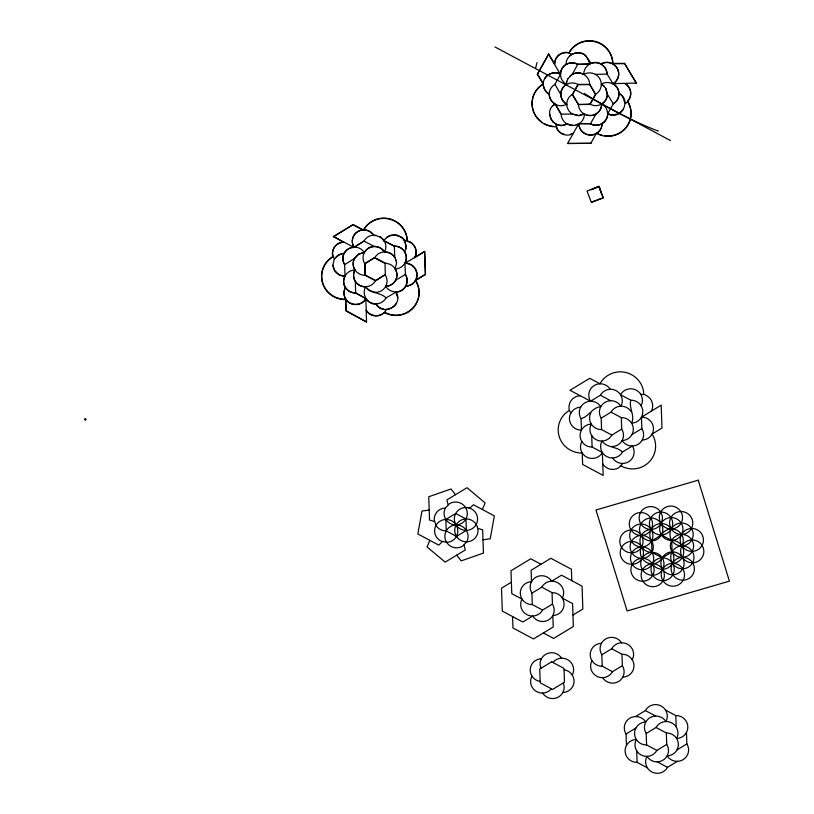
<?xml version="1.0" encoding="UTF-8"?>
<svg xmlns="http://www.w3.org/2000/svg" width="814" height="814" viewBox="0 0 814 814"><rect width="100%" height="100%" fill="white"/><g stroke="black" fill="none" stroke-linecap="round" stroke-linejoin="round"><path stroke-width="1.22" d="M344.933 276.322L339.062 274.939L334.666 270.848L332.906 265.171L334.33 259.188L332.519 253.714A11.64 11.437 14.4 0 1 343.742 241.972L343.661 242.328A11.64 11.437 14.4 0 0 332.427 254.07L332.529 257.143A23.291 22.884 14.4 0 0 345.624 299.583L346.021 311.029L366.544 321.978L346.113 310.673L345.716 299.226A11.64 11.437 14.4 0 1 345.319 287.78A11.64 11.437 14.4 0 1 344.933 276.322L345.024 275.956M395.909 292.023C404.334 304.07 383.832 317.206 376.109 304.192A11.64 11.437 14.4 0 1 365.852 298.718L355.677 292.887A11.64 11.437 14.4 0 1 343.661 281.725A11.64 11.437 14.4 0 1 354.894 269.983L354.935 269.821A11.64 11.437 14.4 0 0 359.727 285.358A11.64 11.437 14.4 0 0 375.458 280.769L385.409 274.501L375.458 280.769L365.201 275.295A11.64 11.437 14.4 0 1 354.538 258.374L358.648 254.07L364.407 252.391L358.608 254.233L354.497 258.537L344.587 264.662A11.64 11.437 14.4 0 1 344.2 253.205L338.441 254.884L334.269 259.401M405.962 245.93C405.087 256.563 407.875 238.644 400.63 236.752M397.659 297.71L395.858 292.236A11.64 11.437 14.4 0 0 405.728 286.263A11.64 11.437 14.4 0 0 416.951 274.522A11.64 11.437 14.4 0 0 404.934 263.36L424.674 251.414L414.713 257.743A11.64 11.437 14.4 0 0 409.92 242.206L407.132 241.148L407.265 240.384A23.291 22.884 14.4 0 0 363.492 230.026L353.225 224.552L333.486 236.508L343.661 242.328M651.322 411.162A11.64 11.437 14.4 0 0 646.53 395.624L643.782 394.159A23.291 22.884 14.4 0 0 599.999 383.801L589.743 378.327L569.993 390.282L590.526 401.221L600.396 395.248A11.64 11.437 14.4 0 1 616.127 390.659A11.64 11.437 14.4 0 1 620.919 406.196A11.64 11.437 14.4 0 0 604.904 402.401A11.64 11.437 14.4 0 0 601.18 418.152L601.577 429.599L611.843 435.073L621.713 429.09L621.316 417.643L611.049 412.169L601.18 418.152M549.236 94.251A11.64 11.437 14.4 0 1 543.253 84.381C542.612 76.404 552.971 69.414 560.592 74.105A11.64 11.437 14.4 0 1 566.239 64.143L566.147 64.51M567.175 123.87C554.415 131.736 542.816 111.162 554.476 104.518M566.819 81.38L566.473 84.351A11.64 11.437 14.4 0 1 561.955 68.732A11.64 11.437 14.4 0 1 577.777 64.418L589.499 63.96A11.64 11.437 14.4 0 1 601.129 63.868A11.64 11.437 14.4 0 1 617.083 67.938A11.64 11.437 14.4 0 1 613.084 83.618A11.64 11.437 14.4 0 1 619.067 93.488C632.641 100.682 620.431 121.042 607.671 113.787L613.359 103.673A11.64 11.437 14.4 0 0 619.006 93.712C626.058 95.177 622.456 110.236 629.232 99.135A11.64 11.437 14.4 0 0 624.714 83.527M332.916 256.97L332.621 256.786A23.291 22.884 14.4 0 0 345.716 299.226C350.051 306.542 361.935 306.329 365.852 298.718L366.544 321.978M332.906 265.171C333.099 270.411 338.705 276.607 344.983 276.109L344.627 264.509A11.64 11.437 14.4 0 1 350.152 247.873M336.09 256.766L341.147 253.887L344.139 253.429A11.64 11.437 14.4 0 1 354.009 247.446L363.97 241.107A11.64 11.437 14.4 0 1 375.875 235.256M333.394 236.854L353.225 224.552M354.538 258.374L354.497 258.537A11.64 11.437 14.4 0 0 354.894 269.983A11.64 11.437 14.4 0 0 365.547 286.904C370.329 293.874 380.179 292.012 386.08 297.853L395.858 292.236M345.624 299.583L345.777 299.003A11.64 11.437 14.4 0 1 345.38 287.556A11.64 11.437 14.4 0 0 355.647 293.03L365.903 298.504C361.996 306.115 350.101 306.329 345.777 299.003M414.713 257.743L414.804 257.387A11.64 11.437 14.4 0 0 410.012 241.85L407.173 240.781A23.291 22.884 14.4 0 0 363.4 230.372L363.543 229.802M355.331 281.268L355.647 293.03M364.876 263.563L365.201 275.295L364.876 263.563L374.745 257.58L385.012 263.054L385.327 274.786M405.901 246.154C406.044 234.412 388.319 231.298 384.015 240.964A11.64 11.437 14.4 0 0 373.748 235.49L373.84 235.134M374.277 246.418L363.97 241.107L354.07 247.232A11.64 11.437 14.4 0 1 357.784 231.481A11.64 11.437 14.4 0 1 373.809 235.277M374.745 257.58L364.804 263.838A11.64 11.437 14.4 0 1 368.518 248.097A11.64 11.437 14.4 0 1 384.544 251.892L384.503 252.055A11.64 11.437 14.4 0 0 364.367 252.554A11.64 11.437 14.4 0 0 351.109 247.548M384.015 240.964L394.373 246.072A11.64 11.437 14.4 0 1 406.389 257.234A11.64 11.437 14.4 0 1 395.156 268.976A11.64 11.437 14.4 0 1 385.683 286.406A11.64 11.437 14.4 0 0 401.709 290.191A11.64 11.437 14.4 0 0 405.423 274.45L395.594 280.26M388.125 236.671L390.944 235.236L393.884 234.992M385.683 286.406L385.724 286.233A11.64 11.437 14.4 0 0 396.957 274.501A11.64 11.437 14.4 0 0 384.941 263.339L385.012 263.054M378.042 306.522L376.17 303.978M396.906 235.307L399.745 236.375M404.599 251.699A11.64 11.437 14.4 0 0 394.332 246.225L394.77 257.529A11.64 11.437 14.4 0 0 384.503 252.055A11.64 11.437 14.4 0 0 382.183 238.278M380.514 308.282L378.103 306.298M394.77 257.529L394.81 257.356A11.64 11.437 14.4 0 0 374.674 257.865L384.941 263.339M383.353 309.351C387.952 310.287 394.291 307.56 396.245 303.693M396.031 260.307L396.56 263.044L395.197 268.813M424.674 251.414L425.468 274.308L415.598 280.281A23.291 22.884 14.4 0 1 384.91 312.362L382.265 313.96A11.64 11.437 14.4 0 1 366.239 310.175L366.158 310.521A11.64 11.437 14.4 0 0 382.173 314.316L384.483 312.474L386.436 309.452M404.202 240.242L407.173 240.781M404.996 263.146A11.64 11.437 14.4 0 1 417.012 274.308A11.64 11.437 14.4 0 1 405.779 286.04A11.64 11.437 14.4 0 0 405.382 274.593L404.934 263.36A11.64 11.437 14.4 0 0 404.538 251.913L404.639 251.546M384.483 312.474L384.819 312.718A23.291 22.884 14.4 0 0 415.506 280.637L415.649 280.067M415.506 280.637L425.468 274.308M535.48 68.569L537.016 62.617M554.405 103.378A11.64 11.437 14.4 0 1 549.287 94.037A11.64 11.437 14.4 0 1 543.314 84.168L537.332 74.288L548.717 54.009L554.7 63.879A11.64 11.437 14.4 0 1 566.137 52.34L569.098 52.696L566.045 52.686A11.64 11.437 14.4 0 0 554.609 64.235M537.332 74.288L548.717 54.009M543.253 84.381L543.314 84.168A23.291 22.884 14.4 0 0 555.657 126.811L556.155 126.404L557.346 129.111A11.64 11.437 14.4 0 0 560.805 132.733M544.769 78.429C547.354 73.85 555.199 70.971 560.531 74.328L554.843 84.432A11.64 11.437 14.4 0 0 550.854 100.112A11.64 11.437 14.4 0 0 566.809 104.182L566.768 104.345A11.64 11.437 14.4 0 1 562.25 88.736A11.64 11.437 14.4 0 1 578.062 84.422L589.692 84.33L595.604 94.485L589.947 104.446L578.316 104.538L572.344 94.668L578.062 84.422L572.344 94.668M554.883 84.29L560.785 94.475M549.562 114.092L551.22 119.811M560.5 74.471L548.626 54.365M552.889 105.749L555.219 104.131L561.161 114.143A11.64 11.437 14.4 0 0 572.975 125.509A11.64 11.437 14.4 0 0 584.411 113.96A11.64 11.437 14.4 0 0 587.24 115.089M555.219 104.131L561.161 114.143L572.781 114.052L578.622 115.547L584.411 113.96L578.581 115.71L572.741 114.225A11.64 11.437 14.4 0 1 572.415 94.383L578.398 104.253A11.64 11.437 14.4 0 0 590.211 115.619A11.64 11.437 14.4 0 0 601.648 104.07L601.699 103.907A11.64 11.437 14.4 0 0 607.346 93.946L605.687 88.227L607.305 94.109A11.64 11.437 14.4 0 1 590.018 104.161L578.316 104.538M569.505 56.013C572.629 53.164 579.059 51.547 583.465 54.304C585.632 53.459 596.387 73.067 585.958 55.891C578.571 48.28 565.221 55.393 566.178 64.357A11.64 11.437 14.4 0 1 577.808 64.265L589.438 64.174L589.051 60.999M553.103 122.161L551.902 120.37M571.835 54.396L569.067 53.052L569.251 52.31A23.291 22.884 14.4 0 1 612.85 63.421L624.48 63.329L636.436 83.079L613.084 83.618M555.545 123.962L553.164 121.947M558.373 125.091L555.606 123.748L557.254 129.457A11.64 11.437 14.4 0 0 573.209 133.527L573.3 133.17A11.64 11.437 14.4 0 1 570.512 134.341M569.708 76.384L572.079 74.542L577.808 64.265M561.385 125.458L563.441 124.959M567.134 124.023L567.226 123.657A11.64 11.437 14.4 0 0 570.054 124.776M607.051 73.962L613.034 83.832A11.64 11.437 14.4 0 0 617.022 68.152A11.64 11.437 14.4 0 0 601.068 64.092A11.64 11.437 14.4 0 1 607.051 73.962L607.01 74.105A11.64 11.437 14.4 0 0 595.197 62.749A11.64 11.437 14.4 0 0 583.75 74.288L583.709 74.45A11.64 11.437 14.4 0 1 599.664 78.52A11.64 11.437 14.4 0 1 595.675 94.2L589.947 104.446M567.562 143.488L590.822 143.315L567.562 143.488L578.856 123.565A11.64 11.437 14.4 0 0 580.514 129.273M595.604 94.485L589.692 84.33A11.64 11.437 14.4 0 0 572.079 74.542M595.339 74.359L607.01 74.105M590.435 123.687L578.805 123.779A11.64 11.437 14.4 0 0 590.628 135.144A11.64 11.437 14.4 0 0 602.065 123.596A11.64 11.437 14.4 0 1 590.435 123.687L578.856 123.565A11.64 11.437 14.4 0 1 576.078 124.725M601.363 84.076L603.764 86.04L601.363 84.076A11.64 11.437 14.4 0 1 617.317 88.136A11.64 11.437 14.4 0 1 613.318 103.816L607.305 94.109M596.001 114.041L590.394 123.84A11.64 11.437 14.4 0 0 606.206 119.526A11.64 11.437 14.4 0 0 601.699 103.907A11.64 11.437 14.4 0 1 593.264 115.039M612.698 64.001L612.85 63.421M596.418 133.567L596.56 132.987A23.291 22.884 14.4 0 0 602.207 135.236M602.024 123.748L602.116 123.382A11.64 11.437 14.4 0 0 607.763 113.421L609.645 114.164M610.531 114.754L613.603 114.906L618.467 113.716M636.345 83.435L624.48 63.329M591.33 202.289L587.016 191.046L598.88 186.65L603.205 197.883L591.33 202.289L603.225 197.792L598.85 186.294L591.29 189.662L599.185 186.314L600.834 191.402M619.342 113.543L623.524 109.32M625.671 83.7A11.64 11.437 14.4 0 1 629.324 98.779L627.716 101.811A23.291 22.884 14.4 0 1 596.469 133.343M629.944 118.936L631.471 112.983M584.36 93.447L584.36 93.447A80.189 13.533 28.2 0 0 658.231 131.064L658.18 130.942M404.538 251.913L405.667 248.901M566.778 81.542L567.938 78.602M429.802 540.333L427.065 546.967L445.187 562.128L465.293 549.959L464.041 545.024M482.387 509.523L485.124 502.889L466.992 487.728L446.896 499.898L448.138 504.833M590.822 143.315L596.56 132.987M445.431 508.007L449.542 503.703A11.64 11.437 14.4 0 1 467.083 511.202A11.64 11.437 14.4 0 1 454.07 524.806A11.64 11.437 14.4 0 1 445.431 508.007A11.64 11.437 14.4 0 0 434.208 519.749L435.958 525.427A11.64 11.437 14.4 0 0 446.225 530.901L456.491 536.375L466.361 530.402L465.964 518.956L455.698 513.481L445.828 519.454L446.225 530.901M581.054 418.65C589.041 416.595 592.389 407.193 600.793 406.695A11.64 11.437 14.4 0 0 584.767 402.91A11.64 11.437 14.4 0 0 581.054 418.65L581.44 430.097A11.64 11.437 14.4 0 1 569.424 418.945A11.64 11.437 14.4 0 1 580.657 407.204M622.893 463.441L618.782 467.745A11.64 11.437 14.4 0 1 602.757 463.949M552.94 662.504L553.489 661.751A11.64 11.437 14.4 0 1 572.252 675.111M551.292 688.736L550.742 689.489A11.64 11.437 14.4 0 1 531.98 676.119M567.897 78.775L572.12 74.379A11.64 11.437 14.4 0 1 583.75 74.288M469.729 508.241L473.443 504.751L494.342 515.893L490.211 538.827L482.977 539.753M442.46 541.605L438.746 545.105L417.847 533.953L421.978 511.029L429.202 510.103M386.619 237.708L388.176 236.457M621.316 417.643A11.64 11.437 14.4 0 1 633.333 428.805A11.64 11.437 14.4 0 1 622.11 440.547A11.64 11.437 14.4 0 0 638.125 444.332A11.64 11.437 14.4 0 0 641.849 428.591L641.452 417.144L661.192 405.189L661.975 428.083L652.106 434.066A23.291 22.884 14.4 0 1 621.428 466.137L621.082 465.893M631.979 434.564L641.849 428.591M622.496 451.994C616.605 446.153 606.745 448.015 601.973 441.046A11.64 11.437 14.4 0 0 606.766 456.583A11.64 11.437 14.4 0 0 622.496 451.994L632.366 446.021A11.64 11.437 14.4 0 1 628.652 461.762A11.64 11.437 14.4 0 1 612.627 457.967M511.385 582.193L501.516 588.176L502.309 611.07L522.832 622.018L532.702 616.045A11.64 11.437 14.4 0 0 548.728 619.841A11.64 11.437 14.4 0 0 552.441 604.09L552.045 592.643L541.788 587.169L531.918 593.141L532.305 604.588L542.572 610.062L552.441 604.09M661.446 534.951A11.64 11.437 14.4 0 0 681.572 534.442A11.64 11.437 14.4 0 0 672.099 551.872A11.64 11.437 14.4 0 0 662.627 569.291A11.64 11.437 14.4 0 1 642.49 569.8A11.64 11.437 14.4 0 1 651.963 552.37L651.566 540.923A11.64 11.437 14.4 0 0 640.913 524.002A11.64 11.437 14.4 0 1 650.386 506.573A11.64 11.437 14.4 0 1 661.049 523.494A11.64 11.437 14.4 0 0 681.186 522.995A11.64 11.437 14.4 0 0 671.703 540.415L672.099 551.872A11.64 11.437 14.4 0 1 682.753 568.793A11.64 11.437 14.4 0 1 662.627 569.291A11.64 11.437 14.4 0 0 651.963 552.37A11.64 11.437 14.4 0 0 641.31 535.449A11.64 11.437 14.4 0 1 650.783 518.019A11.64 11.437 14.4 0 1 661.446 534.951L671.703 540.415A11.64 11.437 14.4 0 0 691.839 539.916A11.64 11.437 14.4 0 1 702.492 556.837A11.64 11.437 14.4 0 1 682.366 557.346A11.64 11.437 14.4 0 0 672.883 574.765A11.64 11.437 14.4 0 0 662.23 557.844L651.963 552.37A11.64 11.437 14.4 0 1 631.827 552.879A11.64 11.437 14.4 0 1 641.31 535.449A11.64 11.437 14.4 0 0 661.446 534.951A11.64 11.437 14.4 0 1 670.919 517.521A11.64 11.437 14.4 0 1 681.572 534.442A11.64 11.437 14.4 0 1 692.236 551.363A11.64 11.437 14.4 0 1 672.099 551.872L662.23 557.844A11.64 11.437 14.4 0 0 652.757 575.274A11.64 11.437 14.4 0 1 632.62 575.773A11.64 11.437 14.4 0 1 642.093 558.353A11.64 11.437 14.4 0 0 631.44 541.422A11.64 11.437 14.4 0 1 640.913 524.002A11.64 11.437 14.4 0 0 661.049 523.494A11.64 11.437 14.4 0 1 670.522 506.074A11.64 11.437 14.4 0 1 681.186 522.995A11.64 11.437 14.4 0 1 691.839 539.916A11.64 11.437 14.4 0 0 682.366 557.346A11.64 11.437 14.4 0 1 693.019 574.267A11.64 11.437 14.4 0 1 672.883 574.765A11.64 11.437 14.4 0 1 652.757 575.274A11.64 11.437 14.4 0 0 642.093 558.353A11.64 11.437 14.4 0 1 621.957 558.852A11.64 11.437 14.4 0 1 631.44 541.422A11.64 11.437 14.4 0 0 651.566 540.923L661.446 534.951A11.64 11.437 14.4 0 1 677.177 530.362A11.64 11.437 14.4 0 1 681.969 545.889A11.64 11.437 14.4 0 1 692.622 562.81A11.64 11.437 14.4 0 1 672.496 563.319A11.64 11.437 14.4 0 0 663.013 580.748A11.64 11.437 14.4 0 1 642.887 581.247A11.64 11.437 14.4 0 1 652.36 563.817A11.64 11.437 14.4 0 0 641.697 546.896A11.64 11.437 14.4 0 0 631.043 529.975A11.64 11.437 14.4 0 1 640.516 512.545A11.64 11.437 14.4 0 1 651.18 529.476A11.64 11.437 14.4 0 0 671.316 528.968A11.64 11.437 14.4 0 0 691.442 528.469A11.64 11.437 14.4 0 1 702.106 545.39A11.64 11.437 14.4 0 1 681.969 545.889A11.64 11.437 14.4 0 0 672.496 563.319A11.64 11.437 14.4 0 1 683.149 580.24A11.64 11.437 14.4 0 1 663.013 580.748A11.64 11.437 14.4 0 0 652.36 563.817A11.64 11.437 14.4 0 1 632.224 564.326A11.64 11.437 14.4 0 1 641.697 546.896A11.64 11.437 14.4 0 1 621.57 547.405A11.64 11.437 14.4 0 1 631.043 529.975A11.64 11.437 14.4 0 0 651.18 529.476A11.64 11.437 14.4 0 1 660.653 512.047A11.64 11.437 14.4 0 1 671.316 528.968A11.64 11.437 14.4 0 1 680.789 511.538A11.64 11.437 14.4 0 1 691.442 528.469A11.64 11.437 14.4 0 0 681.969 545.889M572.975 615.038L582.844 609.055L582.051 586.161L561.528 575.213L551.658 581.186A11.64 11.437 14.4 0 0 535.632 577.401A11.64 11.437 14.4 0 0 531.918 593.141M611.701 648.778L621.967 654.253L622.364 665.699L612.494 671.682L602.228 666.208L601.831 654.751L611.701 648.778A11.64 11.437 14.4 0 1 627.441 644.189A11.64 11.437 14.4 0 1 632.234 659.727M635.531 716.554L645.4 710.581A11.64 11.437 14.4 0 1 661.141 705.992A11.64 11.437 14.4 0 1 665.933 721.519A11.64 11.437 14.4 0 0 649.908 717.734A11.64 11.437 14.4 0 0 646.194 733.475L646.591 744.932L656.847 750.396L666.717 744.423L666.33 732.976L656.064 727.502L646.194 733.475M626.454 745.431L626.058 733.984L635.927 728.001M676.983 749.898L686.853 743.915L686.456 732.468M666.717 744.423A11.64 11.437 14.4 0 1 663.003 760.174A11.64 11.437 14.4 0 1 646.977 756.379A11.64 11.437 14.4 0 0 651.77 771.916A11.64 11.437 14.4 0 0 667.511 767.327L677.38 761.344M580.26 395.757A11.64 11.437 14.4 0 0 569.027 407.488L569.139 410.561A23.291 22.884 14.4 0 0 582.234 453.001L582.621 464.448L603.154 475.396L602.36 452.492L592.104 447.028A11.64 11.437 14.4 0 1 580.087 435.866A11.64 11.437 14.4 0 1 591.31 424.125A11.64 11.437 14.4 0 0 596.102 439.662A11.64 11.437 14.4 0 0 611.843 435.073M564.448 124.817L567.226 123.657M624.389 63.685L612.759 63.777A23.291 22.884 14.4 0 0 569.159 52.666M577.991 84.697L589.621 84.615M394.953 234.88L396.967 235.083M640.659 394.241L643.681 394.556M564.061 669.861L565.008 669.953A11.64 11.437 14.4 0 1 562.769 692.541M540.16 681.379L539.224 681.277A11.64 11.437 14.4 0 1 541.452 658.699M559.432 124.99L561.436 125.234M477.686 528.337L482.641 529.782L483.445 553.103L461.182 560.866L456.695 555.168M434.503 521.52L429.548 520.065L428.744 496.754L451.007 488.99L455.494 494.688M380.565 308.058L383.414 309.137M494.922 46.937L670.512 140.568M384.066 240.751L394.332 246.225M353.134 224.908L363.4 230.372M333.486 236.508L354.009 247.446A11.64 11.437 14.4 0 1 357.733 231.705A11.64 11.437 14.4 0 1 373.748 235.49M630.789 400.213C628.662 408.14 635.286 415.618 631.583 423.117A11.64 11.437 14.4 0 0 642.816 411.375A11.64 11.437 14.4 0 0 630.789 400.213L620.533 394.739A11.64 11.437 14.4 0 1 636.263 390.16A11.64 11.437 14.4 0 1 641.056 405.687M600.396 395.248L610.663 400.722M365.272 275.01L375.539 280.484M540.995 564.265L530.738 558.791L510.999 570.746L511.782 593.65L522.049 599.124A11.64 11.437 14.4 0 0 526.841 614.651A11.64 11.437 14.4 0 0 542.572 610.062M543.355 632.966L553.622 638.441L573.361 626.485L572.578 603.581L562.311 598.107A11.64 11.437 14.4 0 0 557.519 582.58A11.64 11.437 14.4 0 0 541.788 587.169M665.537 710.073L675.803 715.547A11.64 11.437 14.4 0 1 687.82 726.709A11.64 11.437 14.4 0 1 676.587 738.451A11.64 11.437 14.4 0 0 671.794 722.913A11.64 11.437 14.4 0 0 656.064 727.502M645.4 710.581L655.667 716.055M657.244 761.853L667.511 767.327M656.847 750.396A11.64 11.437 14.4 0 1 641.117 754.985A11.64 11.437 14.4 0 1 636.324 739.458A11.64 11.437 14.4 0 0 625.091 751.2A11.64 11.437 14.4 0 0 637.108 762.352L647.374 767.826M627.553 101.129L627.808 101.455A23.291 22.884 14.4 0 1 604.599 135.714M603.805 85.877L605.647 88.39M538.023 74.919L543.406 83.811A23.291 22.884 14.4 0 0 542.002 122.192M569.525 410.449L570.787 413.176M394.81 257.356L396.021 260.256M563.247 682.977L563.634 683.821A11.64 11.437 14.4 0 1 542.633 693.05M540.984 668.263L540.598 667.409A11.64 11.437 14.4 0 1 561.589 658.19M675.803 715.547L676.2 726.994M636.721 750.905L637.108 762.352M591.707 435.571L592.104 447.028M571.784 580.687L571.397 569.23L550.864 558.292L531.125 570.248L531.522 581.695A11.64 11.437 14.4 0 0 520.288 593.437A11.64 11.437 14.4 0 0 532.305 604.588M512.566 616.544L512.962 628.001L533.485 638.939L553.235 626.984L552.838 615.537A11.64 11.437 14.4 0 0 564.071 603.795A11.64 11.437 14.4 0 0 552.045 592.643M424.582 251.76L425.376 274.664M666.33 732.976A11.64 11.437 14.4 0 1 678.347 744.128A11.64 11.437 14.4 0 1 667.114 755.87A11.64 11.437 14.4 0 0 683.139 759.666A11.64 11.437 14.4 0 0 686.853 743.915M646.591 744.932A11.64 11.437 14.4 0 1 634.564 733.77A11.64 11.437 14.4 0 1 645.797 722.028A11.64 11.437 14.4 0 0 629.771 718.233A11.64 11.437 14.4 0 0 626.058 733.984M612.494 671.682A11.64 11.437 14.4 0 1 596.754 676.261A11.64 11.437 14.4 0 1 591.961 660.734M602.228 666.208A11.64 11.437 14.4 0 1 590.211 655.046A11.64 11.437 14.4 0 1 601.444 643.304M601.831 654.751A11.64 11.437 14.4 0 1 605.555 639.01A11.64 11.437 14.4 0 1 621.57 642.806M622.364 665.699A11.64 11.437 14.4 0 1 618.65 681.45A11.64 11.437 14.4 0 1 602.625 677.655M621.967 654.253A11.64 11.437 14.4 0 1 633.984 665.414A11.64 11.437 14.4 0 1 622.761 677.146M651.963 552.37A11.64 11.437 14.4 0 1 639.946 541.218A11.64 11.437 14.4 0 1 651.18 529.476M651.566 540.923A11.64 11.437 14.4 0 1 655.29 525.172A11.64 11.437 14.4 0 1 671.316 528.968M662.23 557.844A11.64 11.437 14.4 0 1 646.489 562.433A11.64 11.437 14.4 0 1 641.697 546.896M672.099 551.872A11.64 11.437 14.4 0 1 668.386 567.612A11.64 11.437 14.4 0 1 652.36 563.817M671.703 540.415A11.64 11.437 14.4 0 1 683.719 551.577A11.64 11.437 14.4 0 1 672.496 563.319M590.526 401.221A11.64 11.437 14.4 0 1 594.24 385.48A11.64 11.437 14.4 0 1 610.266 389.275M611.049 412.169A11.64 11.437 14.4 0 1 631.186 411.67M601.577 429.599A11.64 11.437 14.4 0 1 590.923 412.678M621.713 429.09A11.64 11.437 14.4 0 1 612.23 446.52M602.36 452.492A11.64 11.437 14.4 0 1 586.629 457.081A11.64 11.437 14.4 0 1 581.837 441.554M641.452 417.144A11.64 11.437 14.4 0 1 653.469 428.296A11.64 11.437 14.4 0 1 642.236 440.038M553.317 126.353A23.291 22.884 14.4 0 1 549.715 125.732M548.544 125.397A23.291 22.884 14.4 0 1 544.067 123.484M564.499 134.391A11.64 11.437 14.4 0 1 561.67 133.262M573.066 125.142A11.64 11.437 14.4 0 1 571.041 124.99M602.116 123.382A11.64 11.437 14.4 0 1 588.654 134.768M587.667 134.564A11.64 11.437 14.4 0 1 581.074 130.118M566.809 104.182A11.64 11.437 14.4 0 1 566.473 84.351M592.277 115.262A11.64 11.437 14.4 0 1 588.227 115.293M386.08 297.853A11.64 11.437 14.4 0 1 370.339 302.442A11.64 11.437 14.4 0 1 365.547 286.904L369.994 290.822L375.814 292.379A11.64 11.437 14.4 0 0 385.287 274.949M379.711 236.518A11.64 11.437 14.4 0 1 381.41 237.627M84.605 419.302C85.897 422.354 86.884 416.819 84.605 419.302M466.748 541.849L462.637 546.143A11.64 11.437 14.4 0 1 445.105 538.654A11.64 11.437 14.4 0 1 458.119 525.05A11.64 11.437 14.4 0 1 466.748 541.849M551.638 661.813L539.743 669.016L540.211 682.824L552.584 689.427L564.489 682.213L564.01 668.416L551.638 661.813M698.249 480.179L595.98 510.002L627.126 610.978L729.405 581.145L698.249 480.179M468.589 507.814L465.567 507.498A11.64 11.437 14.4 0 0 455.179 523.137A11.64 11.437 14.4 0 0 473.738 527.533A11.64 11.437 14.4 0 0 471.438 508.892L468.589 507.814M446.621 542.358L440.75 540.964A11.64 11.437 14.4 0 1 438.451 522.323A11.64 11.437 14.4 0 1 457.01 526.719A11.64 11.437 14.4 0 1 446.621 542.358M477.482 527.157L476.231 524.419A11.64 11.437 14.4 0 0 457.203 523.26A11.64 11.437 14.4 0 0 462.749 541.259A11.64 11.437 14.4 0 0 477.981 530.107L477.482 527.157"/></g></svg>
